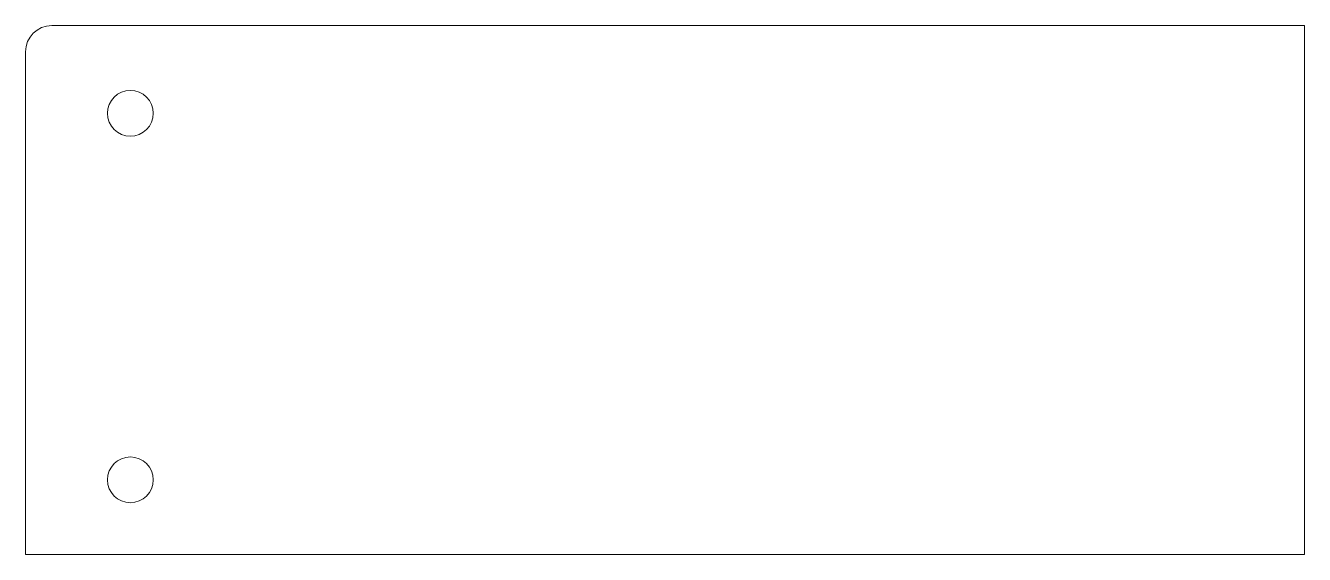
# Model space of a CAD drawing. Header units: inches. Extents: x 0.5 to 24.9, y 0.4 to 10.5.
import ezdxf

# ---------------------------------------------------------------- set-up
doc = ezdxf.new("R2010")
doc.units = ezdxf.units.IN
doc.header["$MEASUREMENT"] = 0

msp = doc.modelspace()

# ---------------------------------------------------------------- linework, layer by layer
at = {"color": 7, "linetype": 'Continuous', "lineweight": 15}
for p, q in [((0.974, 10.461), (24.888, 10.461)), ((0.974, 10.461), (0.974, 10.461)), ((24.888, 10.461), (24.888, 0.361)), ((0.474, 9.961), (0.474, 0.361)), ((0.474, 9.961), (0.474, 9.961)), ((0.474, 9.961), (0.474, 0.361)), ((0.474, 0.361), (24.888, 0.361)), ((0.474, 0.361), (0.474, 0.361))]:
    msp.add_line(p, q, dxfattribs=at)
for centre in [(2.474, 8.786), (2.474, 1.786)]:
    msp.add_circle(centre, 0.437, dxfattribs=at)
for centre, radius, start, end in [((0.974, 9.961), 0.5, 90, 180), ((0.974, 9.961), 0.5, 90, 180), ((2.474, 8.786), 0.438, 270.0001, 89.9999), ((2.474, 1.786), 0.438, 270.0001, 89.9999)]:
    msp.add_arc(centre, radius, start, end, dxfattribs=at)

doc.saveas('drawing.dxf')
